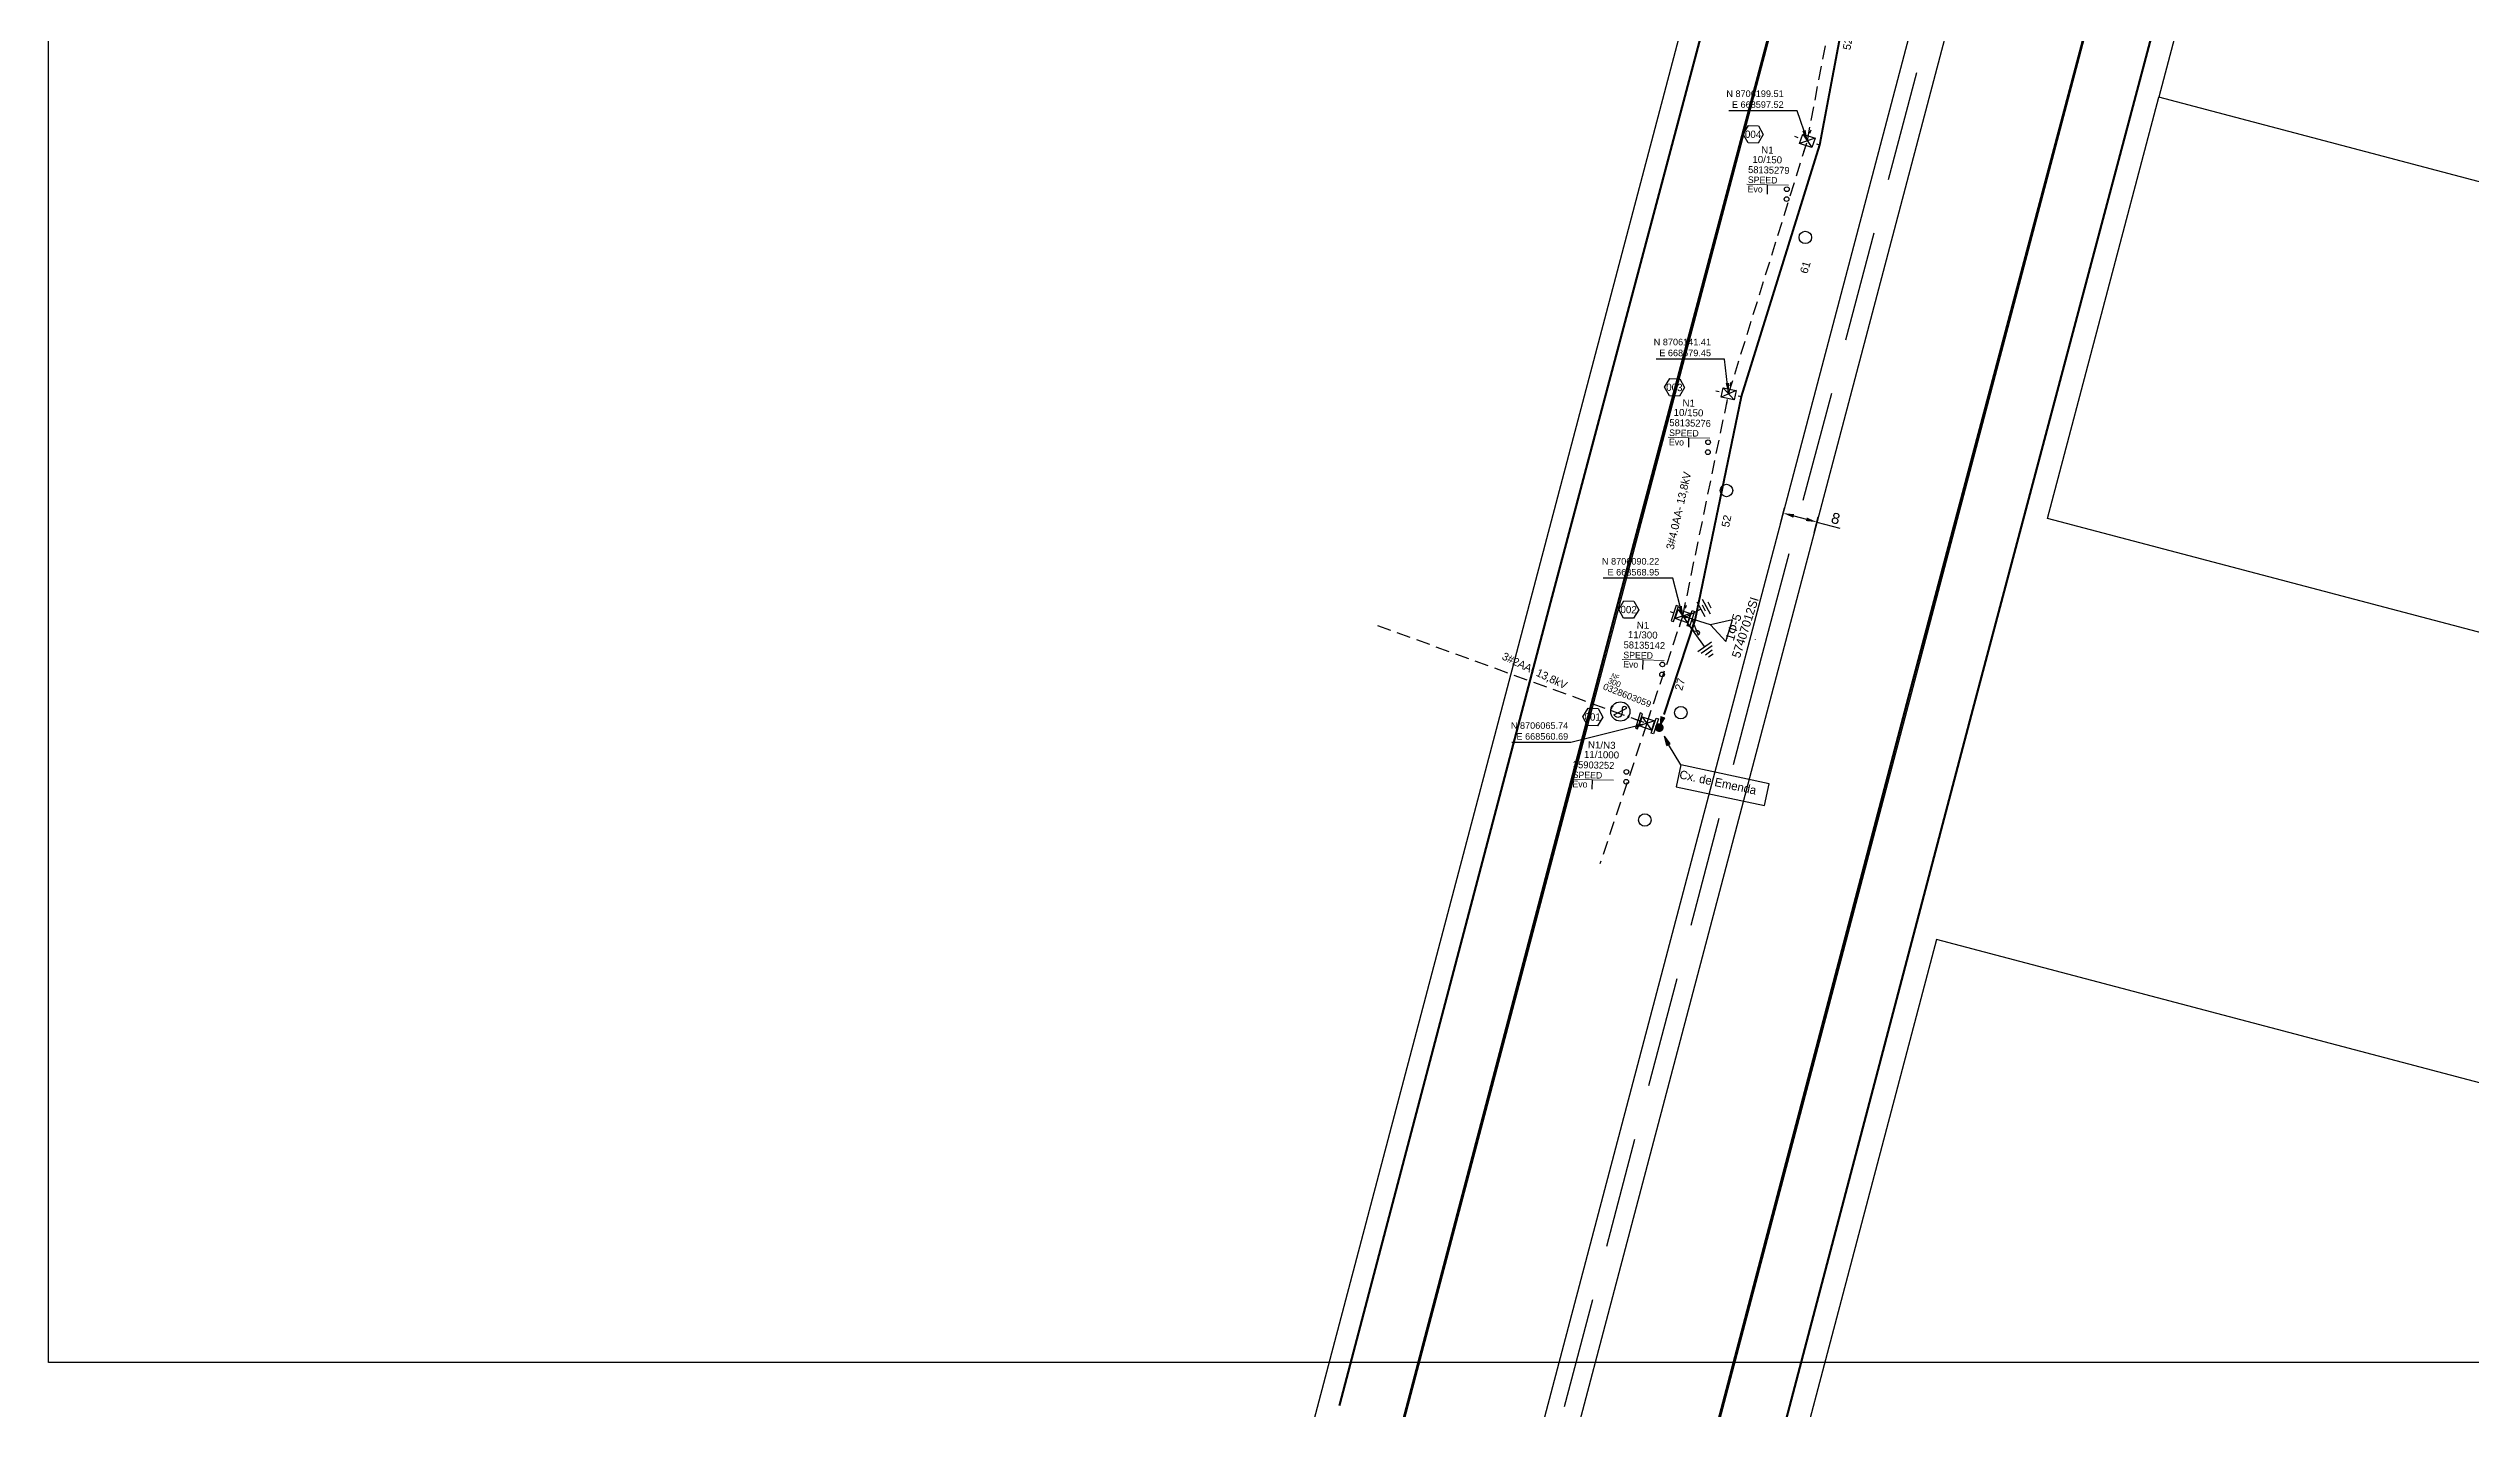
# Model space of a CAD drawing. Header units: millimetres. Extents: x -215 to 3236, y 776 to 3361.
# Drawn here: x 1037 to 1593, y 1108 to 1421 of the extents above; entities that cross this region are included whole.
import ezdxf
from ezdxf.enums import TextEntityAlignment as Align

# ---------------------------------------------------------------- set-up
doc = ezdxf.new("R2010")
doc.units = ezdxf.units.MM
for name, pattern in [('DASHEDX2', [38.1, 25.4, -12.7]), ('HIDDEN2', [4.7625, 3.175, -1.5875]), ('JIS_09_08', [10.75, 8, -0.55, 0.55, -0.55, 0.55, -0.55])]:
    doc.linetypes.add(name, pattern=pattern)
for name, color, linetype in [('0_FAIXA_DOMINIO_INVENTARIO_DNIT', 254, 'DASHEDX2'), ('BT 35', 5, 'Continuous'), ('CE', 1, 'Continuous'), ('CHAVES', 3, 'Continuous'), ('COTAGEM', 1, 'Continuous'), ('DISTANCIA', 7, 'Continuous'), ('Estradas Geral -Dezembro 2017$0$Eixo Estrada', 6, 'Continuous'), ('Estradas Geral -Dezembro 2017$0$QUADRAS', 8, 'Continuous'), ('ID', 252, 'Continuous'), ('Loc. Geo', 240, 'Continuous'), ('MT', 3, 'HIDDEN2'), ('OCUPANTE', 7, 'Continuous'), ('POSTE', 7, 'Continuous'), ('POSTES', 7, 'Continuous'), ('RESERVA', 1, 'Continuous'), ('TEXTO', 7, 'Continuous'), ('TRAFO', 7, 'Continuous')]:
    doc.layers.add(name, color=color, linetype=linetype)
for name, color, linetype, lineweight in [('CABO PROJETADO', 1, 'Continuous', 40), ('CORDOALHA', 1, 'JIS_09_08', 9), ('Fibra', 1, 'Continuous', 40)]:
    doc.layers.add(name, color=color, linetype=linetype, lineweight=lineweight)
doc.layers.add('faixa n edificavel', color=7, linetype='DASHEDX2', true_color=0x7aafdf)
doc.layers.add('LAYER INVISIVEL', color=50, linetype='Continuous', plot=False)
doc.styles.add('Letra Tecnica', font='GOTHIC.TTF')
doc.styles.get("Standard").update_dxf_attribs({"font": 'arial.ttf'})
doc.styles.add('STYLE10', font='GOTHIC.TTF', dxfattribs={"height": 0.25})
doc.dimstyles.new('EVO', dxfattribs={"dimtxt": 1.8, "dimasz": 3.5, "dimexe": 1.75, "dimexo": 0.875, "dimgap": 0.875, "dimtad": 1, "dimdec": 0, "dimdsep": 46, "dimlunit": 6, "dimtxsty": 'Standard', "dimcen": 3.5, "dimse1": 1, "dimse2": 1, "dimsd1": 1, "dimsd2": 1, "dimadec": 0, "dimazin": 0, "dimtfac": 1, "dimtdec": 0, "dimtmove": 0, "dimatfit": 3, "dimfxl": 1.75, "dimtolj": 1, "dimtzin": 0, "dimarcsym": 0})
doc.dimstyles.new('ISO-25', dxfattribs={"dimtxt": 2.5, "dimasz": 2.5, "dimexe": 1.25, "dimexo": 0.625, "dimtad": 1, "dimtxsty": 'Standard', "dimcen": 2.5, "dimadec": 0, "dimazin": 0, "dimtfac": 1, "dimtmove": 0, "dimatfit": 3, "dimfxl": 1, "dimarcsym": 0})

# ---------------------------------------------------------------- blocks, each defined once
blk = doc.blocks.new('*U20')
at = {"layer": 'COTAGEM', "linetype": 'ByBlock'}
blk.add_lwpolyline([(-10151, 1221), (-11299, -766), (-13594, -766), (-14741, 1221), (-13594, 3209), (-11299, 3209)], close=True, dxfattribs=at)
at = {"layer": 'LAYER INVISIVEL'}
for p, q in [((-2102, 654), (-2866, 891)), ((556, 1788), (794, 2551)), ((-556, -1788), (-794, -2551)), ((2102, -654), (2866, -891))]:
    blk.add_line(p, q, dxfattribs=at)
for centre, radius in [((-4469, -11217), 544), ((-4469, -13492), 544), ((0, -22187), 1432)]:
    blk.add_circle(centre, radius, dxfattribs=at)
at = {"layer": 'OCUPANTE', "lineweight": 5}
for p, q in [((-12218, -13200), (-17024, -13200)), ((-7413, -13200), (-12218, -13200))]:
    blk.add_line(p, q, dxfattribs=at)
at = {"layer": 'OCUPANTE'}
blk.add_line((-12218, -15349), (-12218, -13200), dxfattribs=at)
at = {"layer": 'POSTES'}
for p, q in [((-1765, -624), (-1100, 1515)), ((1765, 624), (-1765, -624)), ((-1100, 1515), (1765, 624)), ((-1100, 1515), (1100, -1515)), ((1765, 624), (1100, -1515)), ((1100, -1515), (-1765, -624))]:
    blk.add_line(p, q, dxfattribs=at)
for points in [[(-2098, -1282), (-1054, 2222), (-1587, 2381), (-2632, -1123)], [(1054, -2222), (2098, 1282), (2632, 1123), (1587, -2381)]]:
    blk.add_lwpolyline(points, close=True, dxfattribs=at)
at = {"layer": 'COTAGEM', "style": 'Letra Tecnica'}
blk.add_attdef('N', text='', height=1680, dxfattribs=at).set_placement((-12486, 2902), align=Align.MIDDLE_CENTER)
at = {"layer": 'ID', "style": 'Letra Tecnica'}
blk.add_attdef('ID', text='', height=1600, dxfattribs=at).set_placement((-16782, -8211), align=Align.MIDDLE_LEFT)
at = {"layer": 'OCUPANTE', "style": 'Letra Tecnica'}
for tag, p in [('E6', (232, 10940)), ('E5', (-16793, -9194)), ('E3', (-16793, -11385)), ('E4', (-11987, -11385)), ('E1', (-16793, -13534)), ('E2', (-11987, -13534))]:
    blk.add_attdef(tag, p, '', height=1500, dxfattribs=at)
at = {"layer": 'TEXTO'}
for tag, p in [('MODELO', (-10263, -5794)), ('REDE', (-10263, -3586))]:
    blk.add_attdef(tag, text='', height=1600, dxfattribs=at).set_placement(p, align=Align.MIDDLE_CENTER)
blk = doc.blocks.new('*U3')
at = {"layer": 'CHAVES'}
h = blk.add_hatch(dxfattribs=at)
h.set_pattern_fill('ANSI31', color=256)
h.set_pattern_definition([(45, (-1286.40375, 399.43742), (-0.088388348, 0.088388348), [])])
h.paths.add_polyline_path([(-140, 0, 1), (140, 0, 1)])
h = blk.add_hatch(dxfattribs=at)
h.set_pattern_fill('ANSI31', color=256, angle=349.78703)
h.set_pattern_definition([(34.787034, (3199.01163, 228.53242), (-0.071315966, 0.102659792), [])])
h.paths.add_polyline_path([(4254, -393, 1), (4535, -393, 1)])
blk.add_line((1100, -1295), (3330, 1295), dxfattribs=at)
for centre, radius in [((35, 393), 140), ((2215, 0), 2215), ((4394, -393), 140)]:
    blk.add_circle(centre, radius, dxfattribs=at)
for centre, radius, start, end in [((1723, -366), 1119, 236.16406, 42.62723), ((2943, 839), 598, 49.73922, 228.36927)]:
    blk.add_arc(centre, radius, start, end, dxfattribs=at)
at = {"layer": 'CHAVES', "ltscale": 0.01}
for tag, p, height in [('COD', (7, 2627), 1500), ('STA', (5851, 2275), 1000), ('CORR', (0, -3941), 1300)]:
    blk.add_attdef(tag, p, '', height=height, dxfattribs=at)
at = {"layer": 'CHAVES', "ltscale": 0.01, "flags": 1}
blk.add_attdef('CODPATR_CH', (5807, 998), '', height=1000, dxfattribs=at)
at = {"layer": 'CHAVES'}
blk.add_attdef('ELO', (9351, 2275), '', height=1000, dxfattribs=at)
blk = doc.blocks.new('*D86')
at = {"layer": 'Defpoints', "color": 0, "transparency": 16777216}
for p in [(1410.88, 1291.62, -25.08), (1417.34, 1289.83), (1403.81, 1265.98, -25.08)]:
    blk.add_point(p, dxfattribs=at)
at = {"layer": 'DISTANCIA', "color": 0, "transparency": 16777216, "insert": (1411.39, 1274.96), "char_height": 1.8, "attachment_point": 5, "rotation": 74.569}
blk.add_mtext('\\A1;27', dxfattribs=at)
blk = doc.blocks.new('*U10')
at = {"layer": 'COTAGEM', "linetype": 'ByBlock'}
blk.add_lwpolyline([(-10151, 1221), (-11299, -766), (-13594, -766), (-14741, 1221), (-13594, 3209), (-11299, 3209)], close=True, dxfattribs=at)
at = {"layer": 'LAYER INVISIVEL'}
for p, q in [((-2102, 654), (-2866, 891)), ((556, 1788), (794, 2551)), ((-556, -1788), (-794, -2551)), ((2102, -654), (2866, -891))]:
    blk.add_line(p, q, dxfattribs=at)
for centre, radius in [((-4469, -11217), 544), ((-4469, -13492), 544), ((0, -22187), 1432)]:
    blk.add_circle(centre, radius, dxfattribs=at)
at = {"layer": 'OCUPANTE', "lineweight": 5}
for p, q in [((-8890, -10282), (-13695, -10282)), ((-4084, -10282), (-8890, -10282))]:
    blk.add_line(p, q, dxfattribs=at)
at = {"layer": 'OCUPANTE'}
blk.add_line((-8890, -12431), (-8890, -10282), dxfattribs=at)
at = {"layer": 'POSTES'}
for p, q in [((-1765, -624), (-1100, 1515)), ((1765, 624), (-1765, -624)), ((-1100, 1515), (1765, 624)), ((-1100, 1515), (1100, -1515)), ((1765, 624), (1100, -1515)), ((1100, -1515), (-1765, -624))]:
    blk.add_line(p, q, dxfattribs=at)
for points in [[(-2098, -1282), (-1054, 2222), (-1587, 2381), (-2632, -1123)], [(1054, -2222), (2098, 1282), (2632, 1123), (1587, -2381)]]:
    blk.add_lwpolyline(points, close=True, dxfattribs=at)
at = {"layer": 'COTAGEM', "style": 'Letra Tecnica'}
blk.add_attdef('N', text='', height=1680, dxfattribs=at).set_placement((-12486, 2902), align=Align.MIDDLE_CENTER)
at = {"layer": 'ID', "style": 'Letra Tecnica'}
blk.add_attdef('ID', text='', height=1600, dxfattribs=at).set_placement((-13453, -5293), align=Align.MIDDLE_LEFT)
at = {"layer": 'OCUPANTE', "style": 'Letra Tecnica'}
for tag, p in [('E6', (232, 10940)), ('E5', (-13464, -6276)), ('E3', (-13464, -8467)), ('E1', (-13464, -10616)), ('E4', (-8658, -8467)), ('E2', (-8658, -10616))]:
    blk.add_attdef(tag, p, '', height=1500, dxfattribs=at)
at = {"layer": 'TEXTO'}
for tag, p in [('REDE', (-9117, -708)), ('MODELO', (-9117, -2916))]:
    blk.add_attdef(tag, text='', height=1600, dxfattribs=at).set_placement(p, align=Align.MIDDLE_CENTER)
blk = doc.blocks.new('*U5')
at = {"linetype": 'Continuous'}
for p, q in [((-0.13, 1.55), (-0.14, 1.53)), ((-0.14, 1.53), (-0.14, 1.5)), ((-0.14, 1.5), (-0.14, 1.47)), ((-0.14, 1.47), (-0.13, 1.45)), ((-0.11, 1.58), (-0.13, 1.55)), ((-0.13, 1.45), (-0.11, 1.42)), ((-0.1, 1.6), (-0.11, 1.58)), ((-0.11, 1.42), (-0.1, 1.4)), ((-0.08, 1.62), (-0.1, 1.6)), ((-0.1, 1.4), (-0.08, 1.38)), ((-0.05, 1.63), (-0.08, 1.62)), ((-0.08, 1.38), (-0.05, 1.37)), ((-0.03, 1.64), (-0.05, 1.63)), ((-0.05, 1.37), (-0.03, 1.36)), ((0, 1.64), (-0.03, 1.64)), ((0, 1.36), (-0.03, 1.36)), ((0.03, 1.64), (0, 1.64)), ((0.03, 1.36), (0, 1.36)), ((0.03, 1.64), (0.06, 1.63)), ((0.06, 1.37), (0.03, 1.36)), ((0.06, 1.63), (0.08, 1.62)), ((0.08, 1.38), (0.06, 1.37)), ((0.08, 1.62), (0.1, 1.6)), ((0.1, 1.4), (0.08, 1.38)), ((0.1, 1.6), (0.12, 1.58)), ((0.12, 1.42), (0.1, 1.4)), ((0.12, 1.58), (0.13, 1.55)), ((0.13, 1.45), (0.12, 1.42)), ((0.13, 1.55), (0.14, 1.53)), ((0.14, 1.47), (0.13, 1.45)), ((0.14, 1.53), (0.14, 1.5)), ((0.14, 1.5), (0.14, 1.47))]:
    blk.add_line(p, q, dxfattribs=at)
for points in [[(-0.13, 1.55), (-0.14, 1.53), (0.14, 1.53)], [(-0.14, 1.53), (-0.14, 1.5), (0.14, 1.5)], [(-0.14, 1.5), (-0.14, 1.47), (0.14, 1.47)], [(-0.14, 1.47), (-0.13, 1.45), (0.13, 1.45)], [(-0.11, 1.58), (-0.13, 1.55), (0.13, 1.55)], [(-0.13, 1.45), (-0.11, 1.42), (0.12, 1.42)], [(-0.1, 1.6), (-0.11, 1.58), (0.12, 1.58)], [(-0.11, 1.42), (-0.1, 1.4), (0.1, 1.4)], [(-0.08, 1.62), (-0.1, 1.6), (0.1, 1.6)], [(-0.1, 1.4), (-0.08, 1.38), (0.08, 1.38)], [(-0.05, 1.63), (-0.08, 1.62), (0.08, 1.62)], [(-0.08, 1.38), (-0.05, 1.37), (0.06, 1.37)], [(-0.03, 1.64), (-0.05, 1.63), (0.06, 1.63)], [(-0.05, 1.37), (-0.03, 1.36), (0.03, 1.36)], [(0, 1.64), (-0.03, 1.64), (0.03, 1.64)]]:
    blk.add_solid(points, dxfattribs=at)
at = {"linetype": 'Continuous', "extrusion": (0, 0, -1)}
for points in [[(0.14, 1.53), (-0.14, 1.53), (-0.14, 1.5)], [(0.14, 1.5), (-0.14, 1.5), (-0.14, 1.47)], [(0.14, 1.47), (-0.14, 1.47), (-0.13, 1.45)], [(0.13, 1.55), (-0.13, 1.55), (-0.14, 1.53)], [(0.13, 1.45), (-0.13, 1.45), (-0.12, 1.42)], [(0.11, 1.58), (-0.12, 1.58), (-0.13, 1.55)], [(0.11, 1.42), (-0.12, 1.42), (-0.1, 1.4)], [(0.1, 1.6), (-0.1, 1.6), (-0.12, 1.58)], [(0.1, 1.4), (-0.1, 1.4), (-0.08, 1.38)], [(0.08, 1.62), (-0.08, 1.62), (-0.1, 1.6)], [(0.08, 1.38), (-0.08, 1.38), (-0.06, 1.37)], [(0.05, 1.63), (-0.06, 1.63), (-0.08, 1.62)], [(0.05, 1.37), (-0.06, 1.37), (-0.03, 1.36)], [(0.03, 1.64), (-0.03, 1.64), (-0.06, 1.63)], [(0.03, 1.36), (-0.03, 1.36), (0, 1.36)]]:
    blk.add_solid(points, dxfattribs=at)
blk = doc.blocks.new('T')
for p, q in [((2.59, 12.69), (-2.58, 12.69)), ((-2.58, 12.69), (0, 8.21)), ((0, 8.21), (2.59, 12.69)), ((0, 8.21), (0, 1.5)), ((0, 3.71), (3.05, 6.19))]:
    blk.add_line(p, q)
blk.add_circle((0, 1.5), 0.14)
for centre, radius, start, end in [((2.64, 5.88), 0.511, 37.2065, 221.6178), ((1.57, 5.07), 0.839, 223.4635, 34.319)]:
    blk.add_arc(centre, radius, start, end)
at = {"linetype": 'Continuous'}
blk.add_blockref('*U5', (0, 0), dxfattribs=at)
for tag, p in [('CODPOSTO', (-4.08, 15.69)), ('DESCRICAO', (-4.08, 13.19)), ('POTENCIA', (3.5, 10.5))]:
    blk.add_attdef(tag, p, '', height=1.5)
at = {"flags": 1}
blk.add_attdef('PATRIMONIO', (2, 7.5), '', height=1.5, dxfattribs=at)
blk = doc.blocks.new('*U7')
at = {"linetype": 'Continuous'}
for p, q in [((-0.12, 0.07), (-0.14, 0.04)), ((-0.14, 0.04), (-0.14, 0)), ((-0.1, 0.1), (-0.12, 0.07)), ((-0.07, 0.12), (-0.1, 0.1)), ((-0.04, 0.14), (-0.07, 0.12)), ((0, 0.14), (-0.04, 0.14)), ((0.04, 0.14), (0, 0.14)), ((0.04, 0.14), (0.07, 0.12)), ((0.07, 0.12), (0.1, 0.1)), ((0.1, 0.1), (0.12, 0.07)), ((0.12, 0.07), (0.14, 0.04)), ((0.14, 0.04), (0.14, 0)), ((-0.14, 0), (-0.14, -0.04)), ((-0.14, -0.04), (-0.12, -0.07)), ((-0.12, -0.07), (-0.1, -0.1)), ((-0.1, -0.1), (-0.07, -0.12)), ((-0.07, -0.12), (-0.04, -0.14)), ((0, -0.14), (-0.04, -0.14)), ((0.04, -0.14), (0, -0.14)), ((0.07, -0.12), (0.04, -0.14)), ((0.1, -0.1), (0.07, -0.12)), ((0.12, -0.07), (0.1, -0.1)), ((0.14, -0.04), (0.12, -0.07)), ((0.14, 0), (0.14, -0.04))]:
    blk.add_line(p, q, dxfattribs=at)
for points in [[(-0.12, 0.07), (-0.14, 0.04), (0.14, 0.04)], [(-0.14, 0.04), (-0.14, 0), (0.14, 0)], [(-0.1, 0.1), (-0.12, 0.07), (0.12, 0.07)], [(-0.07, 0.12), (-0.1, 0.1), (0.1, 0.1)], [(-0.04, 0.14), (-0.07, 0.12), (0.07, 0.12)], [(0, 0.14), (-0.04, 0.14), (0.04, 0.14)], [(-0.14, 0), (-0.14, -0.04), (0.14, -0.04)], [(-0.14, -0.04), (-0.12, -0.07), (0.12, -0.07)], [(-0.12, -0.07), (-0.1, -0.1), (0.1, -0.1)], [(-0.1, -0.1), (-0.07, -0.12), (0.07, -0.12)], [(-0.07, -0.12), (-0.04, -0.14), (0.04, -0.14)]]:
    blk.add_solid(points, dxfattribs=at)
at = {"linetype": 'Continuous', "extrusion": (0, 0, -1)}
for points in [[(0.14, 0.04), (-0.14, 0.04), (-0.14, 0)], [(0.12, 0.07), (-0.12, 0.07), (-0.14, 0.04)], [(0.1, 0.1), (-0.1, 0.1), (-0.12, 0.07)], [(0.07, 0.12), (-0.07, 0.12), (-0.1, 0.1)], [(0.04, 0.14), (-0.04, 0.14), (-0.07, 0.12)], [(0.14, 0), (-0.14, 0), (-0.14, -0.04)], [(0.14, -0.04), (-0.14, -0.04), (-0.12, -0.07)], [(0.12, -0.07), (-0.12, -0.07), (-0.1, -0.1)], [(0.1, -0.1), (-0.1, -0.1), (-0.07, -0.12)], [(0.07, -0.12), (-0.07, -0.12), (-0.04, -0.14)], [(0.04, -0.14), (-0.04, -0.14), (0, -0.14)]]:
    blk.add_solid(points, dxfattribs=at)
blk = doc.blocks.new('PR')
for p, q in [((-0.79, 6.16), (0.79, 6.16)), ((-1.92, 5.33), (1.92, 5.33)), ((-1.92, 3.94), (1.92, 3.94)), ((-0.79, 4.67), (0.79, 4.67)), ((0, 3.94), (0, 0))]:
    blk.add_line(p, q)
blk.add_circle((0, 0), 0.14)
at = {"linetype": 'Continuous'}
blk.add_blockref('*U7', (0, 0), dxfattribs=at)
blk = doc.blocks.new('*U21')
at = {"layer": 'TRAFO'}
for p, q in [((3.61, 11.49), (2.36, 11.64)), ((4.61, 8.89), (0.79, 9.34)), ((4.32, 9.75), (1.27, 10.11)), ((3.84, 10.64), (1.94, 10.86)), ((2.7, 9.11), (1.99, 2.43))]:
    blk.add_line(p, q, dxfattribs=at)
at = {"layer": 'TRAFO', "linetype": 'ByBlock', "ltscale": 0.02}
for name, p, rotation in [('T', (2.59, -0.7), 30.927716808267), ('PR', (1.46, 1.2), 75.92771680856151)]:
    blk.add_blockref(name, p, dxfattribs=dict(at, rotation=rotation))
at = {"layer": 'TEXTO'}
blk.add_attdef('POT', (-3, 12.7), '', height=2, rotation=210.4659, dxfattribs=at)
at = {"layer": 'TRAFO', "color": 1, "style": 'Letra Tecnica'}
blk.add_attdef('COD', (-1.43, 16.59), '', height=2, rotation=210.4659, dxfattribs=at)
blk = doc.blocks.new('*U29')
at = {"layer": 'COTAGEM', "linetype": 'ByBlock'}
blk.add_lwpolyline([(-10151, 1221), (-11299, -766), (-13594, -766), (-14741, 1221), (-13594, 3209), (-11299, 3209)], close=True, dxfattribs=at)
at = {"layer": 'LAYER INVISIVEL'}
for p, q in [((-2165, 398), (-2952, 542)), ((338, 1841), (483, 2628)), ((-338, -1841), (-483, -2628)), ((2165, -398), (2952, -542))]:
    blk.add_line(p, q, dxfattribs=at)
for centre, radius in [((-4469, -11217), 544), ((-4469, -13492), 544), ((0, -22187), 1432)]:
    blk.add_circle(centre, radius, dxfattribs=at)
at = {"layer": 'OCUPANTE', "lineweight": 5}
for p, q in [((-8890, -10282), (-13695, -10282)), ((-4084, -10282), (-8890, -10282))]:
    blk.add_line(p, q, dxfattribs=at)
at = {"layer": 'OCUPANTE'}
blk.add_line((-8890, -12431), (-8890, -10282), dxfattribs=at)
at = {"layer": 'POSTES'}
for p, q in [((-1678, -831), (-1273, 1373)), ((1678, 831), (-1678, -831)), ((-1273, 1373), (1678, 831)), ((-1273, 1373), (1273, -1373)), ((1678, 831), (1273, -1373)), ((1273, -1373), (-1678, -831))]:
    blk.add_line(p, q, dxfattribs=at)
at = {"layer": 'COTAGEM', "style": 'Letra Tecnica'}
blk.add_attdef('N', text='', height=1680, dxfattribs=at).set_placement((-12486, 2902), align=Align.MIDDLE_CENTER)
at = {"layer": 'ID', "style": 'Letra Tecnica'}
blk.add_attdef('ID', text='', height=1600, dxfattribs=at).set_placement((-13453, -5293), align=Align.MIDDLE_LEFT)
at = {"layer": 'OCUPANTE', "style": 'Letra Tecnica'}
for tag, p in [('E6', (232, 10940)), ('E5', (-13464, -6276)), ('E3', (-13464, -8467)), ('E1', (-13464, -10616)), ('E4', (-8658, -8467)), ('E2', (-8658, -10616))]:
    blk.add_attdef(tag, p, '', height=1500, dxfattribs=at)
at = {"layer": 'TEXTO'}
for tag, p in [('REDE', (-9117, -708)), ('MODELO', (-9117, -2916))]:
    blk.add_attdef(tag, text='', height=1600, dxfattribs=at).set_placement(p, align=Align.MIDDLE_CENTER)
blk = doc.blocks.new('*D82')
at = {"layer": 'Defpoints', "color": 0, "transparency": 16777216}
for p in [(1422.57, 1341.65, -25.08), (1429.64, 1340.19), (1411.97, 1290.53, -25.08)]:
    blk.add_point(p, dxfattribs=at)
at = {"layer": 'DISTANCIA', "color": 0, "transparency": 16777216, "insert": (1422.06, 1312.43), "char_height": 1.8, "attachment_point": 5, "rotation": 78.2945}
blk.add_mtext('\\A1;52', dxfattribs=at)
blk = doc.blocks.new('*U11')
at = {"layer": 'COTAGEM', "linetype": 'ByBlock'}
blk.add_lwpolyline([(-10151, 1221), (-11299, -766), (-13594, -766), (-14741, 1221), (-13594, 3209), (-11299, 3209)], close=True, dxfattribs=at)
at = {"layer": 'LAYER INVISIVEL'}
for p, q in [((-2102, 654), (-2866, 891)), ((556, 1788), (794, 2551)), ((-556, -1788), (-794, -2551)), ((2102, -654), (2866, -891))]:
    blk.add_line(p, q, dxfattribs=at)
for centre, radius in [((-4469, -11217), 544), ((-4469, -13492), 544), ((0, -22187), 1432)]:
    blk.add_circle(centre, radius, dxfattribs=at)
at = {"layer": 'OCUPANTE', "lineweight": 5}
for p, q in [((-8890, -10282), (-13695, -10282)), ((-4084, -10282), (-8890, -10282))]:
    blk.add_line(p, q, dxfattribs=at)
at = {"layer": 'OCUPANTE'}
blk.add_line((-8890, -12431), (-8890, -10282), dxfattribs=at)
at = {"layer": 'POSTES'}
for p, q in [((-1765, -624), (-1100, 1515)), ((1765, 624), (-1765, -624)), ((-1100, 1515), (1765, 624)), ((-1100, 1515), (1100, -1515)), ((1765, 624), (1100, -1515)), ((1100, -1515), (-1765, -624))]:
    blk.add_line(p, q, dxfattribs=at)
at = {"layer": 'COTAGEM', "style": 'Letra Tecnica'}
blk.add_attdef('N', text='', height=1680, dxfattribs=at).set_placement((-12486, 2902), align=Align.MIDDLE_CENTER)
at = {"layer": 'ID', "style": 'Letra Tecnica'}
blk.add_attdef('ID', text='', height=1600, dxfattribs=at).set_placement((-13453, -5293), align=Align.MIDDLE_LEFT)
at = {"layer": 'OCUPANTE', "style": 'Letra Tecnica'}
for tag, p in [('E6', (232, 10940)), ('E5', (-13464, -6276)), ('E3', (-13464, -8467)), ('E1', (-13464, -10616)), ('E4', (-8658, -8467)), ('E2', (-8658, -10616))]:
    blk.add_attdef(tag, p, '', height=1500, dxfattribs=at)
at = {"layer": 'TEXTO'}
for tag, p in [('REDE', (-9117, -708)), ('MODELO', (-9117, -2916))]:
    blk.add_attdef(tag, text='', height=1600, dxfattribs=at).set_placement(p, align=Align.MIDDLE_CENTER)
blk = doc.blocks.new('*D83')
at = {"layer": 'Defpoints', "color": 0, "transparency": 16777216}
for p in [(1440.64, 1399.74, -25.08), (1450.16, 1396.78), (1422.57, 1341.65, -25.08)]:
    blk.add_point(p, dxfattribs=at)
at = {"layer": 'DISTANCIA', "color": 0, "transparency": 16777216, "insert": (1440.17, 1370.69), "char_height": 1.8, "attachment_point": 5, "rotation": 72.7194}
blk.add_mtext('\\A1;61', dxfattribs=at)
blk = doc.blocks.new('*D84')
at = {"layer": 'Defpoints', "color": 0, "transparency": 16777216}
for p in [(1450.41, 1451.25, -25.08), (1457.03, 1449.99), (1440.64, 1399.74, -25.08)]:
    blk.add_point(p, dxfattribs=at)
at = {"layer": 'DISTANCIA', "color": 0, "transparency": 16777216, "insert": (1449.89, 1422), "char_height": 1.8, "attachment_point": 5, "rotation": 79.2584}
blk.add_mtext('\\A1;52', dxfattribs=at)
blk = doc.blocks.new('Estradas Geral -Dezembro 2017$0$camping club')
at = {"layer": 'Estradas Geral -Dezembro 2017$0$QUADRAS'}
for points in [[(668438.95, 8705581.83), (668509.75, 8705802.5), (668698.94, 8706519.21)], [(668706.68, 8706517.18), (668518.09, 8705802.75), (668468.36, 8705575.92)], [(668799.08, 8706177.63), (668879.47, 8706482.19), (668758.61, 8706514.1), (668678.22, 8706209.53)], [(668456.58, 8705800.91), (668577.35, 8706258.39), (668589.72, 8706305.29), (668633.96, 8706472.86), (668515.03, 8706488.43)], [(668821.9, 8706068.18), (668652.68, 8706112.82), (668678.22, 8706209.53)], [(668799.08, 8706177.63), (668678.22, 8706209.53)], [(669013.92, 8705914.06), (668627.17, 8706016.15), (668571.25, 8705804.33), (668988.24, 8705816.77)]]:
    blk.add_lwpolyline(points, dxfattribs=at)
for points in [[(668677.3, 8706442.22), (668676.62, 8706458.17), (668688.11, 8706501.68, 0.604166), (668666.87, 8706519.17), (668653.95, 8706470.24), (668609.06, 8706300.18), (668597.34, 8706255.78), (668477.43, 8705801.53)], [(668686.78, 8706439.09), (668695.96, 8706453.07), (668707.45, 8706496.58, -0.511026), (668734.65, 8706501.69), (668658.88, 8706214.63), (668550.4, 8705803.71)]]:
    blk.add_lwpolyline(points, format="xyb", dxfattribs=at)
blk = doc.blocks.new('*U27')
at = {"layer": 'CABO PROJETADO'}
h = blk.add_hatch(color=256, dxfattribs=at)
h.dxf.hatch_style = 1
h.paths.add_polyline_path([(3.24, -3.09), (2.58, -3.63), (1.55, -1.71)])
at = {"layer": 'RESERVA'}
h = blk.add_hatch(dxfattribs=at)
h.set_pattern_fill('ANGLE', color=256)
h.set_pattern_definition([(0, (24.0914, 18.3624), (0, 6.985), [5.08, -1.905]), (90, (24.0914, 18.3624), (-6.985, 4e-16), [5.08, -1.905])])
h.paths.add_polyline_path([(15.51, 25.58), (16.8, 23.82), (17.38, 24.45)])
at = {"layer": 'CE', "lineweight": -3, "const_width": 1}
blk.add_lwpolyline([(-0.5, 0, 1), (0.5, 0, 1)], format="xyb", close=True, dxfattribs=at)
at = {"layer": 'RESERVA'}
for p, q in [((3.24, -3.09), (1.55, -1.71)), ((2.58, -3.63), (1.55, -1.71)), ((2.58, -3.63), (3.24, -3.09)), ((6.64, -7.34), (2.91, -3.36))]:
    blk.add_line(p, q, dxfattribs=at)
blk.add_lwpolyline([(27.4, -7.34), (6.64, -7.34), (6.64, -12.45), (27.4, -12.45)], close=True, dxfattribs=at)
at = {"style": 'STYLE10'}
blk.add_attdef('CX.', (6.81, -10.45), '', height=1.95, dxfattribs=at)
blk = doc.blocks.new('*U28')
at = {"layer": 'CABO PROJETADO'}
h = blk.add_hatch(color=256, dxfattribs=at)
h.dxf.hatch_style = 1
h.paths.add_polyline_path([(0.16, 0.49), (1.23, 2.22), (0.37, 2.51)])
at = {"layer": 'CORDOALHA'}
blk.add_lwpolyline([(0.16, 0.49), (1.23, 2.22), (0.37, 2.51)], close=True, dxfattribs=at)
blk = doc.blocks.new('*U51')
blk.add_lwpolyline([(0, 447.69), (782.35, 447.69), (782.35, 0), (0, 0)], close=True)
at = {"color": 252, "style": 'Letra Tecnica'}
for tag, p in [('NP', (751.81, 65.13)), ('NT', (751.81, 53.82))]:
    blk.add_attdef(tag, text='', height=3, dxfattribs=at).set_placement(p, align=Align.TOP_LEFT)
at = {"style": 'Letra Tecnica'}
blk.add_attdef('N', text='', height=25, dxfattribs=at).set_placement((724.91, 31.49), align=Align.TOP_LEFT)
blk = doc.blocks.new('*D90')
at = {"layer": 'COTAGEM', "color": 0, "linetype": 'DASHEDX2', "lineweight": -2, "transparency": 16777216}
for p, q in [((1434.47, 1311.85), (1435.42, 1315.46)), ((1437.52, 1313.62), (1440.42, 1312.85)), ((1442.2, 1309.81), (1443.16, 1313.42)), ((1442.84, 1312.21), (1448.06, 1310.84))]:
    blk.add_line(p, q, dxfattribs=at)
at = {"layer": 'COTAGEM', "color": 0, "linetype": 'DASHEDX2', "transparency": 16777216}
for points in [[(1437.63, 1314.02), (1437.41, 1313.21), (1435.1, 1314.26)], [(1440.53, 1313.25), (1440.31, 1312.45), (1442.84, 1312.21)]]:
    blk.add_solid(points, dxfattribs=at)
at = {"layer": 'Defpoints', "color": 0, "linetype": 'DASHEDX2', "transparency": 16777216}
for p in [(1434.31, 1311.25), (1442.04, 1309.21), (1442.84, 1312.21)]:
    blk.add_point(p, dxfattribs=at)
at = {"layer": 'COTAGEM', "color": 0, "linetype": 'DASHEDX2', "transparency": 16777216, "insert": (1447.14, 1313.04), "char_height": 2.5, "attachment_point": 5, "rotation": 345.2127}
blk.add_mtext('8', dxfattribs=at)

msp = doc.modelspace()

# ---------------------------------------------------------------- linework, layer by layer
at = {"layer": '0_FAIXA_DOMINIO_INVENTARIO_DNIT', "linetype": 'DASHEDX2', "const_width": 0.5}
for points in [[(2012.853, 3360.286), (1915.121, 2988.126), (1850.577, 2746.386), (1797.502, 2551.368), (1702.716, 2190.412), (1674.269, 2082.811), (1664.15, 2037.403), (1641.546, 1945.521), (1615.061, 1845.544), (1577.146, 1699.775), (1519.087, 1480.056), (1463.869, 1272.064), (1415.41, 1087.737)], [(1939.796, 3357.683), (1847.453, 3006.044), (1782.989, 2764.606), (1729.877, 2569.449), (1635.027, 2208.247), (1606.244, 2099.376), (1595.993, 2053.379), (1573.721, 1962.846), (1547.355, 1863.317), (1509.434, 1717.527), (1451.421, 1497.979), (1396.191, 1289.944), (1347.711, 1105.535)]]:
    msp.add_lwpolyline(points, dxfattribs=at)
at = {"layer": 'Estradas Geral -Dezembro 2017$0$Eixo Estrada', "linetype": 'DASHEDX2'}
msp.add_lwpolyline([(1975.983, 3357.683), (1881.287, 2997.085), (1816.783, 2755.496), (1763.689, 2560.409), (1668.871, 2199.329), (1640.256, 2091.094), (1630.072, 2045.391), (1607.633, 1954.184), (1581.208, 1854.43), (1543.29, 1708.651), (1485.254, 1489.018), (1430.03, 1281.004), (1381.56, 1096.636)], dxfattribs=at)
at = {"layer": 'faixa n edificavel', "color": 143, "linetype": 'DASHEDX2', "true_color": 0x7aafdf, "const_width": 0.5}
msp.add_lwpolyline([(1924.288, 3357.683), (1832.953, 3009.884), (1768.506, 2768.511), (1715.385, 2573.324), (1620.522, 2212.069), (1591.667, 2102.926), (1581.388, 2056.803), (1559.187, 1966.559), (1532.846, 1867.125), (1494.925, 1721.331), (1436.92, 1501.819), (1381.689, 1293.775), (1333.204, 1109.349)], dxfattribs=at)
at = {"layer": 'faixa n edificavel', "color": 143, "true_color": 0x7aafdf, "const_width": 0.5}
msp.add_lwpolyline([(2027.678, 3357.683), (2027.362, 3356.478), (1929.622, 2984.286), (1865.06, 2742.482), (1811.993, 2547.494), (1717.221, 2186.59), (1688.846, 2079.262), (1678.755, 2033.98), (1656.08, 1941.809), (1629.569, 1841.735), (1591.656, 1695.971), (1533.587, 1476.216), (1478.372, 1268.233), (1429.917, 1083.923)], dxfattribs=at)
at = {"layer": 'Fibra'}
for p, q in [((1443.485, 1398.79), (1452.619, 1447.484)), ((1425.506, 1341.046), (1443.485, 1398.79)), ((1414.906, 1289.681), (1425.506, 1341.046)), ((1407.76, 1268.012), (1414.906, 1289.681))]:
    msp.add_line(p, q, dxfattribs=at)
at = {"layer": 'MT'}
for p, q in [((1440.638, 1399.743), (1450.409, 1451.247)), ((1422.566, 1341.652), (1440.638, 1399.743)), ((1412.05, 1290.605), (1422.566, 1341.652)), ((1403.807, 1265.978), (1412.059, 1290.634)), ((1341.93, 1288.487), (1403.807, 1265.978)), ((1403.807, 1265.978), (1393.015, 1233.737))]:
    msp.add_line(p, q, dxfattribs=at)

# ---------------------------------------------------------------- block references
for name, p in [('*U51', (1036.824, 1119.247)), ('*U28', (1406.653, 1265.026))]:
    msp.add_blockref(name, p)
at = {"rotation": 347.904766230864}
msp.add_blockref('*U27', (1406.653, 1265.026), dxfattribs=at).add_auto_attribs({'CX.': 'Cx. de Emenda'})
ref = msp.add_blockref('*U3', (1395.641, 1269.532), dxfattribs=dict(xscale=0.0009999999999999987, yscale=0.0009999999999999987, zscale=0.0009999999999999987, rotation=338.576261021374))
ref.add_attrib('COD', '0328603059', (1393.579, 1273.856), dxfattribs={"layer": 'CHAVES', "ltscale": 0.01, "height": 1.5, "rotation": 338.57626})
ref.add_attrib('STA', 'NF', (1395.524, 1276.661), dxfattribs={"layer": 'CHAVES', "ltscale": 0.01, "height": 1, "rotation": 338.57626})
ref.add_attrib('CORR', '300', (1394.695, 1275.313), dxfattribs={"layer": 'CHAVES', "ltscale": 0.01, "height": 1.3, "rotation": 338.57626})
at = {"layer": 'BT 35', "rotation": 221.9014213267684}
msp.add_blockref('*U21', (1412.984, 1292.228), dxfattribs=at).add_auto_attribs({'POT': '1Φ-5', 'COD': '57407012SI'})
at = {"layer": 'Loc. Geo'}
msp.add_blockref('Estradas Geral -Dezembro 2017$0$camping club', (-667156.879, -8704799.763), dxfattribs=at)
at = {"layer": 'POSTE'}
ref = msp.add_blockref('*U11', (1440.638, 1399.743), dxfattribs=dict(at, xscale=0.001, yscale=0.001, zscale=0.001, rotation=358.7705005782111))
ref.add_attrib('N', '004', dxfattribs={"layer": 'COTAGEM', "height": 1.68, "rotation": 358.7705, "style": 'Letra Tecnica'}).set_placement((1428.182, 1401.232), align=Align.MIDDLE_CENTER)
ref.add_attrib('MODELO', '10/150', dxfattribs={"layer": 'TEXTO', "height": 1.6, "rotation": 358.7705}).set_placement((1431.427, 1395.424), align=Align.MIDDLE_CENTER)
ref.add_attrib('REDE', 'N1', dxfattribs={"layer": 'TEXTO', "height": 1.6, "rotation": 358.7705}).set_placement((1431.474, 1397.632), align=Align.MIDDLE_CENTER)
ref.add_attrib('ID', '58135279', dxfattribs={"layer": 'ID', "height": 1.6, "rotation": 358.7705, "style": 'Letra Tecnica'}).set_placement((1427.04, 1393.141), align=Align.MIDDLE_LEFT)
ref.add_attrib('E1', 'Evo', (1426.918, 1387.947), dxfattribs={"layer": 'OCUPANTE', "height": 1.5, "rotation": 358.7705, "style": 'Letra Tecnica'})
ref.add_attrib('E3', 'SPEED', (1426.964, 1390.067), dxfattribs={"layer": 'OCUPANTE', "height": 1.5, "rotation": 358.7705, "style": 'Letra Tecnica'})
ref = msp.add_blockref('*U29', (1422.566, 1341.652), dxfattribs=dict(at, xscale=0.001, yscale=0.001, zscale=0.001, rotation=358.7705005782111))
ref.add_attrib('N', '003', dxfattribs={"layer": 'COTAGEM', "height": 1.68, "rotation": 358.7705, "style": 'Letra Tecnica'}).set_placement((1410.11, 1343.141), align=Align.MIDDLE_CENTER)
ref.add_attrib('MODELO', '10/150', dxfattribs={"layer": 'TEXTO', "height": 1.6, "rotation": 358.7705}).set_placement((1413.355, 1337.332), align=Align.MIDDLE_CENTER)
ref.add_attrib('REDE', 'N1', dxfattribs={"layer": 'TEXTO', "height": 1.6, "rotation": 358.7705}).set_placement((1413.402, 1339.541), align=Align.MIDDLE_CENTER)
ref.add_attrib('ID', '58135276', dxfattribs={"layer": 'ID', "height": 1.6, "rotation": 358.7705, "style": 'Letra Tecnica'}).set_placement((1408.968, 1335.049), align=Align.MIDDLE_LEFT)
ref.add_attrib('E1', 'Evo', (1408.846, 1329.856), dxfattribs={"layer": 'OCUPANTE', "height": 1.5, "rotation": 358.7705, "style": 'Letra Tecnica'})
ref.add_attrib('E3', 'SPEED', (1408.892, 1331.976), dxfattribs={"layer": 'OCUPANTE', "height": 1.5, "rotation": 358.7705, "style": 'Letra Tecnica'})
ref = msp.add_blockref('*U10', (1412.059, 1290.634), dxfattribs=dict(at, xscale=0.001, yscale=0.001, zscale=0.001, rotation=358.7705005782111))
ref.add_attrib('N', '002', dxfattribs={"layer": 'COTAGEM', "height": 1.68, "rotation": 358.7705, "style": 'Letra Tecnica'}).set_placement((1399.603, 1292.123), align=Align.MIDDLE_CENTER)
ref.add_attrib('MODELO', '11/300', dxfattribs={"layer": 'TEXTO', "height": 1.6, "rotation": 358.7705}).set_placement((1402.848, 1286.314), align=Align.MIDDLE_CENTER)
ref.add_attrib('REDE', 'N1', dxfattribs={"layer": 'TEXTO', "height": 1.6, "rotation": 358.7705}).set_placement((1402.895, 1288.523), align=Align.MIDDLE_CENTER)
ref.add_attrib('ID', '58135142', dxfattribs={"layer": 'ID', "height": 1.6, "rotation": 358.7705, "style": 'Letra Tecnica'}).set_placement((1398.461, 1284.032), align=Align.MIDDLE_LEFT)
ref.add_attrib('E1', 'Evo', (1398.339, 1278.838), dxfattribs={"layer": 'OCUPANTE', "height": 1.5, "rotation": 358.7705, "style": 'Letra Tecnica'})
ref.add_attrib('E3', 'SPEED', (1398.385, 1280.958), dxfattribs={"layer": 'OCUPANTE', "height": 1.5, "rotation": 358.7705, "style": 'Letra Tecnica'})
ref = msp.add_blockref('*U20', (1403.807, 1265.978), dxfattribs=dict(at, xscale=0.001, yscale=0.001, zscale=0.001, rotation=358.7705005782111))
ref.add_attrib('N', '001', dxfattribs={"layer": 'COTAGEM', "height": 1.68, "rotation": 358.7705, "style": 'Letra Tecnica'}).set_placement((1391.35, 1267.468), align=Align.MIDDLE_CENTER)
ref.add_attrib('MODELO', '11/1000', dxfattribs={"layer": 'TEXTO', "height": 1.6, "rotation": 358.7705}).set_placement((1393.388, 1258.807), align=Align.MIDDLE_CENTER)
ref.add_attrib('REDE', 'N1/N3', dxfattribs={"layer": 'TEXTO', "height": 1.6, "rotation": 358.7705}).set_placement((1393.435, 1261.015), align=Align.MIDDLE_CENTER)
ref.add_attrib('ID', '35903252', dxfattribs={"layer": 'ID', "height": 1.6, "rotation": 358.7705, "style": 'Letra Tecnica'}).set_placement((1386.818, 1256.53), align=Align.MIDDLE_LEFT)
ref.add_attrib('E1', 'Evo', (1386.696, 1251.337), dxfattribs={"layer": 'OCUPANTE', "height": 1.5, "rotation": 358.7705, "style": 'Letra Tecnica'})
ref.add_attrib('E3', 'SPEED', (1386.741, 1253.457), dxfattribs={"layer": 'OCUPANTE', "height": 1.5, "rotation": 358.7705, "style": 'Letra Tecnica'})

# ---------------------------------------------------------------- texts
at = {"layer": 'Loc. Geo', "char_height": 1.5, "attachment_point": 9}
for s, insert in [('N 8706199.51\\PE 668597.52', (1435.207, 1407.283)), ('N 8706141.41\\PE 668579.45', (1418.527, 1350.27)), ('N 8706090.22\\PE 668568.95', (1406.644, 1299.927)), ('N 8706065.74\\PE 668560.69', (1385.733, 1262.225))]:
    msp.add_mtext(s, dxfattribs=dict(at, insert=insert))
at = {"layer": 'MT', "style": 'Letra Tecnica'}
for s, rotation, p in [('3#4.0AA- 13,8kV', 77.12319, (1409.93, 1305.752)), ('3#2AA- 13,8kV', 334.34976, (1370.355, 1280.782))]:
    msp.add_text(s, height=1.8, rotation=rotation, dxfattribs=at).set_placement(p)

# ---------------------------------------------------------------- dimensions: what is measured, and where the dimension line sits
at = {"layer": 'COTAGEM', "linetype": 'DASHEDX2'}
dim = msp.add_linear_dim(base=(1442.838, 1312.214), p1=(1434.31, 1311.25), p2=(1442.045, 1309.208), angle=165.21271, dimstyle='ISO-25', dxfattribs=at)
dim.commit()
dim.dimension.update_dxf_attribs({"geometry": '*D90', "text_midpoint": (1446.656, 1311.206), "dimtype": 160})
at = {"layer": 'DISTANCIA'}
for base, p1, p2, angle, picture, middle in [((1457.028, 1449.992, 25.082), (1440.638, 1399.743), (1450.409, 1451.247), 79.2584, '*D84', (1451.655, 1421.666, 25.082)), ((1450.165, 1396.78, 25.082), (1422.566, 1341.652), (1440.638, 1399.743), 72.71935, '*D83', (1441.884, 1370.162, 25.082)), ((1429.637, 1340.187, 25.082), (1411.975, 1290.53), (1422.566, 1341.652), 78.29447, '*D82', (1423.812, 1312.07, 25.082)), ((1417.339, 1289.833, 25.082), (1403.807, 1265.978), (1410.883, 1291.615), 74.56904, '*D86', (1413.104, 1274.489, 25.082))]:
    dim = msp.add_linear_dim(base=base, p1=p1, p2=p2, angle=angle, dimstyle='EVO', dxfattribs=at)
    dim.commit()
    dim.dimension.update_dxf_attribs({"geometry": picture, "text_midpoint": middle, "dimtype": 161})

# ---------------------------------------------------------------- leaders
at = {"layer": 'Loc. Geo', "annotation_type": 0, "has_hookline": 1, "hookline_direction": 1}
for points, text_width in [([(1440.638, 1399.743), (1438.332, 1406.658), (1435.832, 1406.658)], 12.622), ([(1422.566, 1341.652), (1421.652, 1349.645), (1419.152, 1349.645)], 12.622), ([(1412.069, 1290.459), (1409.769, 1299.302), (1407.269, 1299.302)], 12.896), ([(1403.807, 1265.978), (1386.358, 1261.6)], 12.906)]:
    msp.add_leader(points, dimstyle='ISO-25', dxfattribs=dict(at, text_width=text_width))

doc.saveas('drawing.dxf')
